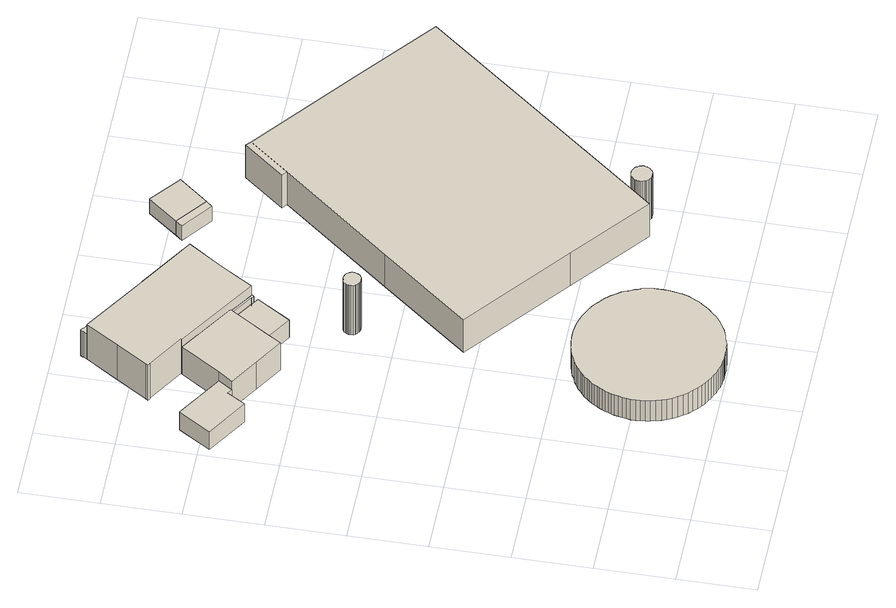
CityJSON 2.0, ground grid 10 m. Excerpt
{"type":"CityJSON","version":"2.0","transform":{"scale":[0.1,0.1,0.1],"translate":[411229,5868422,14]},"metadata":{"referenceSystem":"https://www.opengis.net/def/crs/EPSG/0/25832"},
"CityObjects":{
"building1":{"type":"Building","attributes":{"Gemeindeschluessel":"03454033","AbsoluteHoehe":"14.622","MittlereTraufHoehe":"17.675","Firsthoehe":"17.675","function":"51009_1610","roofType":"1000","measuredHeight":3.05},"address":[{"country":"Germany","locality":"Lorup"}],"geometry":[{"type":"MultiSurface","lod":"1","boundaries":[[[0,1,2,3,4,5]],[[6,7,8,9,10,11]],[[6,11,5,4]],[[7,6,4,3]],[[8,7,3,2]],[[9,8,2,1]],[[10,9,1,0]],[[11,10,0,5]]]}]},
"building2":{"type":"Building","attributes":{"Gemeindeschluessel":"03454033","BezugspunktDach":"4000","AbsoluteHoehe":"14.131","MittlereTraufHoehe":"17.631","Firsthoehe":"17.631","function":"51003_1201","measuredHeight":3.5},"address":[{"country":"Germany","locality":"Lorup"}],"geometry":[{"type":"MultiSurface","lod":"1","boundaries":[[[12,13,14,15,16,17,18,19,20,21,22,23,24,25,26,27,28,29,30,31,32,33,34,35,36,37,38,39,40,41,42,43,44,45,46,47,48,49,50,51,52,53,54,55,56,57,58,59,60,61,62,63,64,65,66,67,68,69,70,71,72,73,74,75,76,77,78,79,80,81,82,83,84,85,86,87,88,89,90,91,92,93,94,95,96,97,98,99,100,101,102,103,104,105,106,107,108,109,110,111,112,113,114,115,116,117,118]],[[119,120,121,122,123,124,125,126,127,128,129,130,131,132,133,134,135,136,137,138,139,140,141,142,143,144,145,146,147,148,149,150,151,152,153,154,155,156,157,158,159,160,161,162,163,164,165,166,167,168,169,170,171,172,173,174,175,176,177,178,179,180,181,182,183,184,185,186,187,188,189,190,191,192,193,194,195,196,197,198,199,200,201,202,203,204,205,206,207,208,209,210,211,212,213,214,215,216,217,218,219,220,221,222,223,224,225]],[[119,225,118,117]],[[120,119,117,116]],[[121,120,116,115]],[[122,121,115,114]],[[123,122,114,113]],[[124,123,113,112]],[[125,124,112,111]],[[126,125,111,110]],[[127,126,110,109]],[[128,127,109,108]],[[129,128,108,107]],[[130,129,107,106]],[[131,130,106,105]],[[132,131,105,104]],[[133,132,104,103]],[[134,133,103,102]],[[135,134,102,101]],[[136,135,101,100]],[[137,136,100,99]],[[138,137,99,98]],[[139,138,98,97]],[[140,139,97,96]],[[141,140,96,95]],[[142,141,95,94]],[[143,142,94,93]],[[144,143,93,92]],[[145,144,92,91]],[[146,145,91,90]],[[147,146,90,89]],[[148,147,89,88]],[[149,148,88,87]],[[150,149,87,86]],[[151,150,86,85]],[[152,151,85,84]],[[153,152,84,83]],[[154,153,83,82]],[[155,154,82,81]],[[156,155,81,80]],[[157,156,80,79]],[[158,157,79,78]],[[159,158,78,77]],[[160,159,77,76]],[[161,160,76,75]],[[162,161,75,74]],[[163,162,74,73]],[[164,163,73,72]],[[165,164,72,71]],[[166,165,71,70]],[[167,166,70,69]],[[168,167,69,68]],[[169,168,68,67]],[[170,169,67,66]],[[171,170,66,65]],[[172,171,65,64]],[[173,172,64,63]],[[174,173,63,62]],[[175,174,62,61]],[[176,175,61,60]],[[177,176,60,59]],[[178,177,59,58]],[[179,178,58,57]],[[180,179,57,56]],[[181,180,56,55]],[[182,181,55,54]],[[183,182,54,53]],[[184,183,53,52]],[[185,184,52,51]],[[186,185,51,50]],[[187,186,50,49]],[[188,187,49,48]],[[189,188,48,47]],[[190,189,47,46]],[[191,190,46,45]],[[192,191,45,44]],[[193,192,44,43]],[[194,193,43,42]],[[195,194,42,41]],[[196,195,41,40]],[[197,196,40,39]],[[198,197,39,38]],[[199,198,38,37]],[[200,199,37,36]],[[201,200,36,35]],[[202,201,35,34]],[[203,202,34,33]],[[204,203,33,32]],[[205,204,32,31]],[[206,205,31,30]],[[207,206,30,29]],[[208,207,29,28]],[[209,208,28,27]],[[210,209,27,26]],[[211,210,26,25]],[[212,211,25,24]],[[213,212,24,23]],[[214,213,23,22]],[[215,214,22,21]],[[216,215,21,20]],[[217,216,20,19]],[[218,217,19,18]],[[219,218,18,17]],[[220,219,17,16]],[[221,220,16,15]],[[222,221,15,14]],[[223,222,14,13]],[[224,223,13,12]],[[225,224,12,118]]]}]},
"building3":{"type":"Building","attributes":{"Gemeindeschluessel":"03454033","BezugspunktDach":"2200","AbsoluteHoehe":"14.767","MittlereTraufHoehe":"17.759","Firsthoehe":"17.759","function":"51009_1610","measuredHeight":2.99},"address":[{"country":"Germany","locality":"Lorup"}],"geometry":[{"type":"MultiSurface","lod":"1","boundaries":[[[226,227,228,229,230,231,232]],[[233,234,235,236,237,238,239]],[[233,239,232,231]],[[234,233,231,230]],[[235,234,230,229]],[[236,235,229,228]],[[237,236,228,227]],[[238,237,227,226]],[[239,238,226,232]]]}]},
"building4":{"type":"Building","attributes":{"name":"Silo","Gemeindeschluessel":"03454033","AbsoluteHoehe":"14.774","MittlereTraufHoehe":"23.303","Firsthoehe":"23.303","function":"51003_1201","roofType":"1000","measuredHeight":8.53},"address":[{"country":"Germany","locality":"Lorup"}],"geometry":[{"type":"MultiSurface","lod":"1","boundaries":[[[240,241,242,243,244,245,246,247,248,249,250,251,252,253,254,255,256,257,258,259,260,261,262,263,264,265,266,267,268,269,270,271,272,273,274,275,276]],[[277,278,279,280,281,282,283,284,285,286,287,288,289,290,291,292,293,294,295,296,297,298,299,300,301,302,303,304,305,306,307,308,309,310,311,312,313]],[[277,313,276,275]],[[278,277,275,274]],[[279,278,274,273]],[[280,279,273,272]],[[281,280,272,271]],[[282,281,271,270]],[[283,282,270,269]],[[284,283,269,268]],[[285,284,268,267]],[[286,285,267,266]],[[287,286,266,265]],[[288,287,265,264]],[[289,288,264,263]],[[290,289,263,262]],[[291,290,262,261]],[[292,291,261,260]],[[293,292,260,259]],[[294,293,259,258]],[[295,294,258,257]],[[296,295,257,256]],[[297,296,256,255]],[[298,297,255,254]],[[299,298,254,253]],[[300,299,253,252]],[[301,300,252,251]],[[302,301,251,250]],[[303,302,250,249]],[[304,303,249,248]],[[305,304,248,247]],[[306,305,247,246]],[[307,306,246,245]],[[308,307,245,244]],[[309,308,244,243]],[[310,309,243,242]],[[311,310,242,241]],[[312,311,241,240]],[[313,312,240,276]]]}]},
"building5":{"type":"Building","attributes":{"Gemeindeschluessel":"03454033","AbsoluteHoehe":"14.521","MittlereTraufHoehe":"19.382","Firsthoehe":"22.023","function":"31001_1000","roofType":"3100","measuredHeight":7.5},"address":[{"country":"Germany","locality":"Lorup","thoroughfareNumber":"10","thoroughfareName":"Hilkenbrooker Straße"}],"children":["building5-1","building5-2","building5-3","building5-4"],"geometry":[{"type":"MultiSurface","lod":"1","boundaries":[[[314,315,316,317,318,319,320,321,322,323,324,325,326]],[[327,328,329,330,331,332,333,334,335,336,337,338,339]],[[327,340,341,325]],[[328,327,325,324]],[[329,328,324,323]],[[330,329,323,322]],[[331,330,322,321]],[[332,331,321,320]],[[333,332,320,319]],[[318,342,343,319]],[[335,334,318,317]],[[316,344,345,317]],[[337,336,316,315]],[[338,337,315,314]],[[326,346,347,348,349,314]],[[342,334,333,343]],[[344,336,335,345]],[[346,339,350,347]],[[348,350,338,349]]]}]},
"building5-1":{"type":"BuildingPart","attributes":{"AbsoluteHoehe":"14.521","MittlereTraufHoehe":"18.978","Firsthoehe":"19.551","roofType":"5000","measuredHeight":5.03},"parents":["building5"],"geometry":[{"type":"MultiSurface","lod":"1","boundaries":[[[351,352,347,346,353,354,355,356]],[[357,358,359,339,350,360,361,362]],[[357,362,356,355]],[[358,357,355,354]],[[359,358,354,353]],[[339,359,353,346]],[[352,363,348,347]],[[361,360,352,351]],[[362,361,351,356]],[[347,350,339,346]],[[363,360,350,348]]]}]},
"building5-2":{"type":"BuildingPart","attributes":{"AbsoluteHoehe":"14.521","MittlereTraufHoehe":"18.896","Firsthoehe":"18.896","roofType":"1000","measuredHeight":4.38},"parents":["building5"],"geometry":[{"type":"MultiSurface","lod":"1","boundaries":[[[364,365,349,348,363,366,367]],[[368,360,350,338,369,370,371]],[[368,371,367,366]],[[360,368,366,363]],[[369,338,349,365]],[[370,369,365,364]],[[371,370,364,367]],[[350,360,363,348]],[[338,350,348,349]]]}]},
"building5-3":{"type":"BuildingPart","attributes":{"AbsoluteHoehe":"14.521","MittlereTraufHoehe":"18.896","Firsthoehe":"18.896","roofType":"1000","measuredHeight":4.38},"parents":["building5"],"geometry":[{"type":"MultiSurface","lod":"1","boundaries":[[[372,373,374,375,376,377,378,345,344,379]],[[336,335,380,381,382,383,384,385,386,387]],[[336,387,379,344]],[[380,335,345,378]],[[381,380,378,377]],[[382,381,377,376]],[[383,382,376,375]],[[384,383,375,374]],[[385,384,374,373]],[[386,385,373,372]],[[387,386,372,379]],[[335,336,344,345]]]}]},
"building5-4":{"type":"BuildingPart","attributes":{"AbsoluteHoehe":"14.521","MittlereTraufHoehe":"18.896","Firsthoehe":"18.896","roofType":"1000","measuredHeight":4.38},"parents":["building5"],"geometry":[{"type":"MultiSurface","lod":"1","boundaries":[[[388,389,390,391,392,393,394,395,396,397,343,342]],[[333,398,399,400,401,402,403,404,405,406,407,334]],[[398,333,343,397]],[[399,398,397,396]],[[400,399,396,395]],[[401,400,395,394]],[[402,401,394,393]],[[403,402,393,392]],[[404,403,392,391]],[[405,404,391,390]],[[406,405,390,389]],[[407,406,389,388]],[[334,407,388,342]],[[333,334,342,343]]]}]},
"building6":{"type":"Building","attributes":{"name":"Silo","Gemeindeschluessel":"03454033","AbsoluteHoehe":"14.647","MittlereTraufHoehe":"21.683","Firsthoehe":"21.683","function":"51003_1201","roofType":"1000","measuredHeight":7.04},"address":[{"country":"Germany","locality":"Lorup"}],"geometry":[{"type":"MultiSurface","lod":"1","boundaries":[[[408,409,410,411,412,413,414,415,416,417,418,419,420,421,422,423,424,425,426,427,428,429,430,431,432,433,434,435,436,437,438,439,440,441,442,443,444,445,446,447,448,449]],[[450,451,452,453,454,455,456,457,458,459,460,461,462,463,464,465,466,467,468,469,470,471,472,473,474,475,476,477,478,479,480,481,482,483,484,485,486,487,488,489,490,491]],[[450,491,449,448]],[[451,450,448,447]],[[452,451,447,446]],[[453,452,446,445]],[[454,453,445,444]],[[455,454,444,443]],[[456,455,443,442]],[[457,456,442,441]],[[458,457,441,440]],[[459,458,440,439]],[[460,459,439,438]],[[461,460,438,437]],[[462,461,437,436]],[[463,462,436,435]],[[464,463,435,434]],[[465,464,434,433]],[[466,465,433,432]],[[467,466,432,431]],[[468,467,431,430]],[[469,468,430,429]],[[470,469,429,428]],[[471,470,428,427]],[[472,471,427,426]],[[473,472,426,425]],[[474,473,425,424]],[[475,474,424,423]],[[476,475,423,422]],[[477,476,422,421]],[[478,477,421,420]],[[479,478,420,419]],[[480,479,419,418]],[[481,480,418,417]],[[482,481,417,416]],[[483,482,416,415]],[[484,483,415,414]],[[485,484,414,413]],[[486,485,413,412]],[[487,486,412,411]],[[488,487,411,410]],[[489,488,410,409]],[[490,489,409,408]],[[491,490,408,449]]]}]},
"building7":{"type":"Building","attributes":{"Gemeindeschluessel":"03454033","AbsoluteHoehe":"14.532","MittlereTraufHoehe":"16.682","Firsthoehe":"17.274","function":"51009_1610","roofType":"3100","measuredHeight":2.74},"address":[{"country":"Germany","locality":"Lorup"}],"geometry":[{"type":"MultiSurface","lod":"1","boundaries":[[[492,493,494,495]],[[496,497,498,499]],[[496,499,495,494]],[[497,496,494,493]],[[498,497,493,492]],[[499,498,492,495]]]}]},
"building8":{"type":"Building","attributes":{"Gemeindeschluessel":"03454033","BezugspunktDach":"2200","AbsoluteHoehe":"14.391","MittlereTraufHoehe":"19.962","Firsthoehe":"19.962","function":"31001_2720","measuredHeight":5.57},"address":[{"country":"Germany","locality":"Lorup"}],"children":["building8-1"],"geometry":[{"type":"MultiSurface","lod":"1","boundaries":[[[500,501,502,503,504,505,506,507,508,509]],[[510,511,512,513,514,515,516,517,518,519]],[[510,519,509,508]],[[511,510,508,507]],[[512,511,507,506]],[[513,512,506,505]],[[514,513,505,504]],[[515,514,504,503]],[[516,515,503,502]],[[517,516,502,501]],[[518,517,501,500]],[[519,518,500,509]]]}]},
"building8-1":{"type":"BuildingPart","attributes":{"AbsoluteHoehe":"14.391","MittlereTraufHoehe":"19.962","Firsthoehe":"19.962","roofType":"1000","measuredHeight":5.57},"parents":["building8"],"geometry":[{"type":"MultiSurface","lod":"1","boundaries":[[[507,504,505,506]],[[513,514,511,512]],[[513,512,506,505]],[[514,513,505,504]],[[511,514,504,507]],[[512,511,507,506]]]}]},
"building9":{"type":"Building","attributes":{"Gemeindeschluessel":"03454033","AbsoluteHoehe":"14.47","MittlereTraufHoehe":"16.682","Firsthoehe":"17.274","function":"31001_2000","roofType":"3100","measuredHeight":2.81},"address":[{"country":"Germany","locality":"Lorup"}],"geometry":[{"type":"MultiSurface","lod":"1","boundaries":[[[520,492,495,521]],[[499,498,522,523]],[[499,523,521,495]],[[498,499,495,492]],[[522,498,492,520]],[[523,522,520,521]]]}]}
},
"vertices":[
[7,587,37],[60,554,37],[74,577,37],[80,573,37],[92,591,37],[33,628,37],[92,591,6],[80,573,6],[74,577,6],[60,554,6],[7,587,6],[33,628,6],
[152,89,36],[152,83,36],[153,77,36],[155,71,36],[157,64,36],[159,58,36],[162,52,36],[166,46,36],[170,40,36],[174,35,36],[179,30,36],[184,25,36],[189,21,36],[194,18,36],[199,15,36],[204,12,36],[209,10,36],[213,8,36],[218,7,36],[223,5,36],[228,4,36],[232,4,36],[236,3,36],[240,3,36],[244,3,36],[248,3,36],[252,3,36],[256,4,36],[261,4,36],[265,5,36],[270,7,36],[275,8,36],[280,10,36],[285,12,36],[290,15,36],[295,18,36],[300,21,36],[305,25,36],[309,30,36],[314,35,36],[318,40,36],[322,46,36],[323,46,36],[326,52,36],[329,58,36],[332,64,36],[334,71,36],[335,77,36],[336,83,36],[337,89,36],[337,95,36],[337,101,36],[337,106,36],[336,111,36],[335,116,36],[334,121,36],[332,125,36],[331,129,36],[329,133,36],[327,137,36],[326,141,36],[324,144,36],[321,148,36],[319,151,36],[316,155,36],[313,158,36],[310,162,36],[306,165,36],[302,168,36],[298,172,36],[293,175,36],[288,178,36],[283,180,36],[277,183,36],[271,185,36],[264,187,36],[258,188,36],[251,189,36],[244,189,36],[238,189,36],[231,188,36],[224,187,36],[218,185,36],[211,183,36],[206,180,36],[200,178,36],[195,175,36],[190,172,36],[186,168,36],[182,165,36],[178,162,36],[175,158,36],[172,155,36],[169,151,36],[167,148,36],[165,144,36],[163,141,36],[161,137,36],[159,133,36],[158,129,36],[156,125,36],[155,121,36],[154,116,36],[153,111,36],[152,106,36],[151,101,36],[151,95,36],[151,101,1],[152,106,1],[153,111,1],[154,116,1],[155,121,1],[156,125,1],[158,129,1],[159,133,1],[161,137,1],[163,141,1],[165,144,1],[167,148,1],[169,151,1],[172,155,1],[175,158,1],[178,162,1],[182,165,1],[186,168,1],[190,172,1],[195,175,1],[200,178,1],[206,180,1],[211,183,1],[218,185,1],[224,187,1],[231,188,1],[238,189,1],[244,189,1],[251,189,1],[258,188,1],[264,187,1],[271,185,1],[277,183,1],[283,180,1],[288,178,1],[293,175,1],[298,172,1],[302,168,1],[306,165,1],[310,162,1],[313,158,1],[316,155,1],[319,151,1],[321,148,1],[324,144,1],[326,141,1],[327,137,1],[329,133,1],[331,129,1],[332,125,1],[334,121,1],[335,116,1],[336,111,1],[337,106,1],[337,101,1],[337,95,1],[337,89,1],[336,83,1],[335,77,1],[334,71,1],[332,64,1],[329,58,1],[326,52,1],[323,46,1],[322,46,1],[318,40,1],[314,35,1],[309,30,1],[305,25,1],[300,21,1],[295,18,1],[290,15,1],[285,12,1],[280,10,1],[275,8,1],[270,7,1],[265,5,1],[261,4,1],[256,4,1],[252,3,1],[248,3,1],[244,3,1],[240,3,1],[236,3,1],[232,4,1],[228,4,1],[223,5,1],[218,7,1],[213,8,1],[209,10,1],[204,12,1],[199,15,1],[194,18,1],[189,21,1],[184,25,1],[179,30,1],[174,35,1],[170,40,1],[166,46,1],[162,52,1],[159,58,1],[157,64,1],[155,71,1],[153,77,1],[152,83,1],[152,89,1],[151,95,1],
[205,526,38],[232,569,38],[226,573,38],[222,575,38],[223,575,38],[195,593,38],[167,550,38],[195,593,8],[223,575,8],[222,575,8],[226,573,8],[232,569,8],[205,526,8],[167,550,8],
[225,449,93],[226,447,93],[228,446,93],[229,445,93],[231,444,93],[233,444,93],[234,444,93],[235,444,93],[237,444,93],[239,445,93],[240,446,93],[242,447,93],[243,449,93],[244,451,93],[245,454,93],[245,456,93],[245,457,93],[244,459,93],[244,460,93],[243,461,93],[242,463,93],[240,464,93],[239,465,93],[237,465,93],[234,466,93],[231,465,93],[229,465,93],[227,464,93],[226,463,93],[225,461,93],[224,460,93],[224,459,93],[223,457,93],[223,456,93],[223,454,93],[223,451,93],[224,449,93],[223,451,8],[223,454,8],[223,456,8],[223,457,8],[224,459,8],[224,460,8],[225,461,8],[226,463,8],[227,464,8],[229,465,8],[231,465,8],[234,466,8],[237,465,8],[239,465,8],[240,464,8],[242,463,8],[243,461,8],[244,460,8],[244,459,8],[245,457,8],[245,456,8],[245,454,8],[244,451,8],[243,449,8],[242,447,8],[240,446,8],[239,445,8],[237,444,8],[235,444,8],[234,444,8],[233,444,8],[231,444,8],[229,445,8],[228,446,8],[226,447,8],[225,449,8],[224,449,8],
[227,576,65],[254,619,65],[282,661,65],[220,700,65],[168,733,65],[129,758,65],[102,716,65],[77,677,65],[75,674,65],[78,672,65],[78,673,65],[126,643,65],[125,642,65],[126,643,5],[78,673,5],[78,672,5],[75,674,5],[77,677,5],[102,716,5],[129,758,5],[168,733,5],[220,700,5],[282,661,5],[254,619,5],[227,576,5],[125,642,5],[126,642,5],[126,642,65],[168,733,49],[129,758,49],[282,661,49],[220,700,49],[125,642,52],[197,596,52],[197,596,49],[227,576,49],[197,596,5],
[167,550,52],[195,593,52],[92,591,52],[80,573,52],[117,550,52],[153,527,52],[117,550,5],[80,573,5],[92,591,5],[195,593,5],[167,550,5],[153,527,5],[195,593,49],
[226,573,49],[228,576,49],[223,575,49],[222,575,49],[223,575,5],[228,576,5],[226,573,5],[222,575,5],
[286,667,49],[288,670,49],[285,672,49],[284,672,49],[229,707,49],[226,709,49],[224,706,49],[285,667,49],[224,706,5],[226,709,5],[229,707,5],[284,672,5],[285,672,5],[288,670,5],[286,667,5],[285,667,5],
[171,739,49],[172,738,49],[174,742,49],[171,744,49],[170,743,49],[137,764,49],[137,765,49],[134,767,49],[132,764,49],[132,763,49],[132,763,5],[132,764,5],[134,767,5],[137,765,5],[137,764,5],[170,743,5],[171,744,5],[174,742,5],[172,738,5],[171,739,5],
[472,141,77],[472,140,77],[474,138,77],[476,137,77],[478,136,77],[479,135,77],[481,135,77],[483,135,77],[484,135,77],[486,135,77],[488,136,77],[490,137,77],[491,138,77],[493,140,77],[494,141,77],[495,143,77],[495,145,77],[496,147,77],[496,149,77],[495,151,77],[495,153,77],[494,154,77],[493,155,77],[492,157,77],[491,158,77],[489,159,77],[487,160,77],[485,161,77],[483,161,77],[481,161,77],[478,160,77],[476,159,77],[475,158,77],[473,157,77],[472,155,77],[471,154,77],[471,153,77],[470,151,77],[470,149,77],[470,147,77],[470,145,77],[471,143,77],[470,145,6],[470,147,6],[470,149,6],[470,151,6],[471,153,6],[471,154,6],[472,155,6],[473,157,6],[475,158,6],[476,159,6],[478,160,6],[481,161,6],[483,161,6],[485,161,6],[487,160,6],[489,159,6],[491,158,6],[492,157,6],[493,155,6],[494,154,6],[495,153,6],[495,151,6],[496,149,6],[496,147,6],[495,145,6],[495,143,6],[494,141,6],[493,140,6],[491,138,6],[490,137,6],[488,136,6],[486,135,6],[484,135,6],[483,135,6],[481,135,6],[479,135,6],[478,136,6],[476,137,6],[474,138,6],[472,140,6],[472,141,6],[471,143,6],
[350,690,30],[343,682,30],[381,652,30],[388,660,30],[381,652,5],[343,682,5],[350,690,5],[388,660,5],
[354,211,60],[451,133,60],[694,437,60],[599,514,60],[466,620,60],[460,626,60],[418,574,60],[425,569,60],[312,429,60],[222,317,60],[312,429,4],[425,569,4],[418,574,4],[460,626,4],[466,620,4],[599,514,4],[694,437,4],[451,133,4],[354,211,4],[222,317,4],
[380,728,30],[418,697,30],[380,728,5],[418,697,5]
]}
